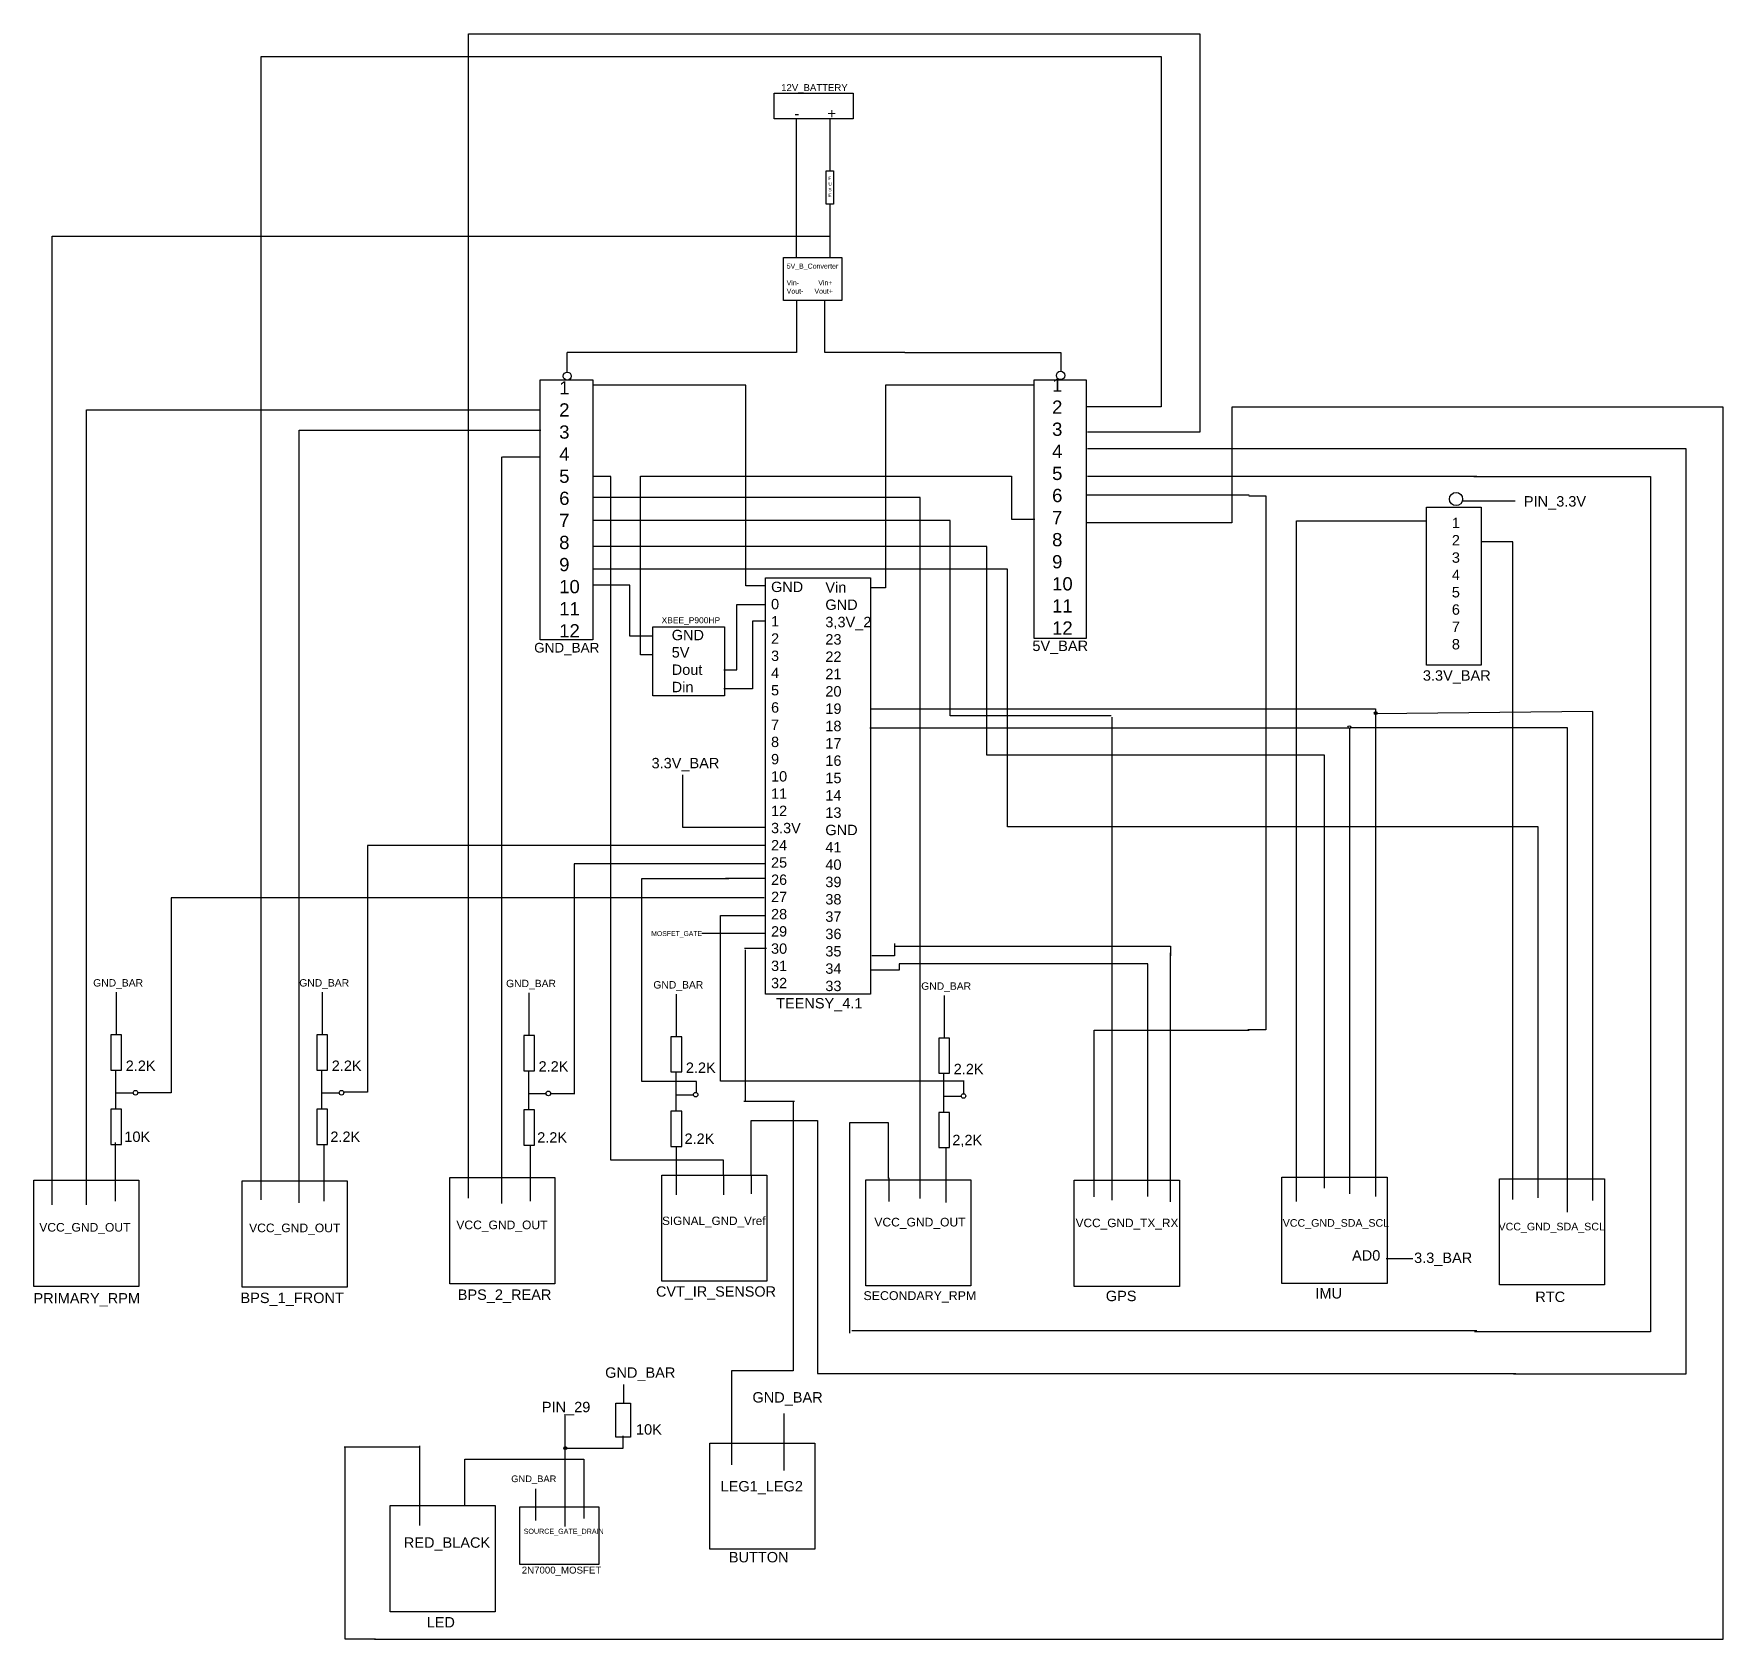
# Model space of a CAD drawing. Header units: inches. Extents: x 18.2 to 50.7, y 4.7 to 35.6.
import ezdxf

# ---------------------------------------------------------------- set-up
doc = ezdxf.new("R2010")
doc.units = ezdxf.units.IN
doc.header["$MEASUREMENT"] = 0
doc.styles.get("Standard").update_dxf_attribs({"font": 'arial.ttf'})

msp = doc.modelspace()

# ---------------------------------------------------------------- linework, layer by layer
at = {"color": 30, "true_color": 0xf8991e}
for p, q in [((26.577, 13.204), (26.577, 35.609)), ((26.577, 35.609), (40.64, 35.609)), ((40.64, 35.609), (40.64, 27.944)), ((22.59, 13.175), (22.59, 35.173)), ((22.59, 35.173), (39.899, 35.173)), ((39.899, 35.173), (39.899, 28.43)), ((33.425, 30.468), (33.425, 29.483)), ((33.425, 29.483), (34.97, 29.483)), ((34.97, 29.475), (37.968, 29.475)), ((37.968, 29.475), (37.968, 29.116)), ((37.441, 28.848), (34.595, 28.848)), ((34.595, 28.848), (34.595, 24.951)), ((39.899, 28.43), (38.457, 28.43)), ((50.707, 28.426), (41.256, 28.426)), ((41.256, 28.426), (41.256, 26.2)), ((50.707, 4.72), (50.707, 28.426)), ((40.64, 27.944), (38.478, 27.944)), ((46.717, 27.621), (38.479, 27.621)), ((46.83, 27.626), (46.582, 27.626)), ((49.993, 27.626), (46.83, 27.626)), ((49.993, 9.829), (49.993, 27.626)), ((29.883, 23.662), (29.883, 27.095)), ((29.883, 27.095), (37.016, 27.095)), ((37.016, 27.095), (37.016, 26.27)), ((38.48, 27.098), (45.967, 27.098)), ((45.911, 27.092), (49.307, 27.092)), ((49.307, 27.092), (49.307, 10.635)), ((41.587, 26.731), (38.47, 26.731)), ((41.581, 26.72), (41.911, 26.72)), ((41.911, 26.72), (41.911, 16.442)), ((37.016, 26.27), (37.465, 26.27)), ((41.256, 26.2), (38.465, 26.2)), ((34.595, 24.951), (34.319, 24.951)), ((30.117, 23.662), (29.883, 23.662)), ((38.612, 13.229), (38.612, 16.439)), ((38.612, 16.439), (41.587, 16.439)), ((41.911, 16.442), (41.565, 16.442)), ((32.015, 13.636), (32.015, 14.701)), ((32.015, 14.701), (33.29, 14.701)), ((33.29, 14.701), (33.29, 9.833)), ((34.656, 14.655), (33.905, 14.655)), ((33.905, 14.655), (33.905, 10.606)), ((34.656, 13.586), (34.656, 14.655)), ((32.012, 13.639), (32.012, 13.292)), ((34.659, 13.599), (34.659, 13.144)), ((45.967, 10.653), (33.951, 10.653)), ((49.307, 10.635), (45.926, 10.635)), ((33.29, 9.833), (46.717, 9.833)), ((46.675, 9.829), (49.993, 9.829)), ((25.642, 8.414), (24.186, 8.414)), ((24.198, 8.415), (24.198, 4.728)), ((25.64, 6.91), (25.64, 8.438)), ((24.198, 4.728), (24.315, 4.728)), ((24.297, 4.73), (24.789, 4.73)), ((24.768, 4.72), (50.707, 4.72))]:
    msp.add_line(p, q, dxfattribs=at)
at = {"color": 18, "true_color": 0x000000}
for p, q in [((32.878, 33.963), (32.878, 31.315)), ((28.465, 29.475), (28.465, 29.095)), ((31.463, 29.474), (28.475, 29.474)), ((31.912, 28.848), (28.979, 28.848)), ((31.912, 24.989), (31.912, 28.848)), ((19.228, 13.081), (19.228, 28.376)), ((19.228, 28.376), (27.934, 28.376)), ((23.322, 13.115), (23.322, 27.984)), ((23.322, 27.984), (27.966, 27.984)), ((27.219, 13.103), (27.219, 27.469)), ((27.229, 27.469), (27.948, 27.469)), ((29.315, 27.092), (28.975, 27.092)), ((29.315, 13.938), (29.315, 27.092)), ((35.265, 26.69), (28.97, 26.69)), ((35.265, 13.201), (35.265, 26.69)), ((35.839, 26.242), (28.974, 26.242)), ((35.839, 22.484), (35.839, 26.242)), ((36.546, 25.742), (28.978, 25.742)), ((36.546, 21.731), (36.546, 25.742)), ((36.943, 25.311), (28.966, 25.311)), ((36.943, 20.348), (36.943, 25.311)), ((29.681, 25.001), (28.971, 25.001)), ((29.681, 24.016), (29.681, 25.001)), ((32.276, 24.989), (31.912, 24.989)), ((30.115, 24.016), (29.681, 24.016)), ((38.933, 22.484), (35.839, 22.484)), ((38.95, 22.461), (38.95, 13.169)), ((43.038, 21.731), (36.546, 21.731)), ((43.038, 13.397), (43.038, 21.731)), ((47.15, 20.348), (36.943, 20.348)), ((47.15, 13.21), (47.15, 20.348)), ((31.483, 13.938), (29.315, 13.938)), ((31.48, 13.647), (31.48, 13.269)), ((31.483, 13.64), (31.483, 13.938)), ((29.562, 9.247), (29.562, 9.621)), ((32.65, 7.969), (32.65, 9.066)), ((26.507, 7.295), (26.507, 8.186)), ((26.507, 8.186), (28.791, 8.186)), ((28.791, 8.186), (28.791, 7.041)), ((27.872, 7.005), (27.872, 7.614))]:
    msp.add_line(p, q, dxfattribs=at)
at = {"color": 240, "true_color": 0xed1f24}
for p, q in [((33.524, 33.967), (33.524, 32.977)), ((18.571, 13.078), (18.571, 31.715)), ((18.571, 31.715), (33.523, 31.715))]:
    msp.add_line(p, q, dxfattribs=at)
at = {"color": 242, "true_color": 0xcd2027}
msp.add_line((33.522, 32.327), (33.522, 31.307), dxfattribs=at)
for p, q in [((32.881, 30.483), (32.881, 29.474)), ((32.881, 29.474), (31.469, 29.474)), ((19.804, 16.348), (19.804, 17.168)), ((23.766, 16.348), (23.766, 17.168)), ((27.744, 16.335), (27.744, 17.155)), ((30.577, 16.31), (30.577, 17.13)), ((35.728, 16.285), (35.728, 17.105)), ((19.787, 15.659), (19.787, 14.917)), ((23.75, 15.659), (23.75, 14.917)), ((27.728, 15.646), (27.728, 14.904)), ((30.561, 15.621), (30.561, 14.879)), ((35.712, 15.596), (35.712, 14.854)), ((19.801, 15.23), (20.128, 15.23)), ((23.764, 15.23), (24.09, 15.23)), ((27.742, 15.218), (28.069, 15.218)), ((30.575, 15.193), (30.901, 15.193)), ((35.726, 15.168), (36.052, 15.168))]:
    msp.add_line(p, q)
at = {"color": 143, "true_color": 0x7aafdf}
for p, q in [((45.705, 26.624), (46.707, 26.624)), ((42.502, 13.144), (42.502, 26.236)), ((42.502, 26.236), (44.987, 26.236)), ((46.662, 25.831), (46.065, 25.831)), ((46.662, 13.183), (46.662, 25.831)), ((31.737, 23.373), (31.737, 24.629)), ((31.737, 24.629), (32.285, 24.629)), ((32.285, 24.31), (32.036, 24.31)), ((32.036, 24.31), (32.036, 23.004)), ((31.488, 23.373), (31.737, 23.373)), ((32.036, 23.004), (31.488, 23.004)), ((30.697, 20.337), (30.697, 21.354)), ((32.269, 20.337), (30.697, 20.337)), ((32.274, 19.992), (24.632, 19.992)), ((24.632, 19.992), (24.632, 15.248)), ((32.274, 19.639), (28.61, 19.639)), ((28.61, 19.639), (28.61, 15.21)), ((29.91, 15.449), (29.91, 19.357)), ((29.91, 19.357), (31.583, 19.357)), ((32.28, 19.359), (31.516, 19.359)), ((32.265, 18.983), (20.857, 18.983)), ((20.857, 18.983), (20.857, 15.236)), ((31.421, 15.457), (31.421, 18.643)), ((31.421, 18.643), (32.284, 18.643)), ((32.29, 18.298), (31.066, 18.298)), ((32.307, 18.008), (31.885, 18.008)), ((31.898, 17.983), (31.898, 15.087)), ((30.959, 15.449), (29.91, 15.449)), ((30.959, 15.237), (30.959, 15.449)), ((36.097, 15.457), (31.421, 15.457)), ((36.094, 15.472), (36.094, 15.2)), ((20.857, 15.236), (20.228, 15.236)), ((24.632, 15.248), (24.166, 15.248)), ((28.144, 15.219), (28.612, 15.219)), ((31.873, 15.074), (32.843, 15.074)), ((32.817, 15.062), (32.817, 9.883)), ((44.223, 12.046), (44.737, 12.046)), ((32.821, 9.881), (31.631, 9.881)), ((31.631, 9.881), (31.631, 8.073)), ((28.436, 6.889), (28.436, 9.051)), ((29.552, 8.397), (29.552, 8.632)), ((28.441, 8.397), (29.552, 8.397))]:
    msp.add_line(p, q, dxfattribs=at)
at = {"color": 6}
for p, q in [((34.307, 22.621), (44.021, 22.621)), ((44.021, 22.621), (44.021, 13.238)), ((48.197, 22.569), (44.024, 22.525)), ((48.201, 13.162), (48.201, 22.571)), ((34.295, 22.256), (43.519, 22.256)), ((43.519, 22.256), (43.519, 13.287)), ((47.711, 22.256), (43.532, 22.256)), ((47.711, 12.935), (47.711, 22.256)), ((34.77, 18.104), (34.77, 17.866)), ((34.77, 18.054), (40.079, 18.054)), ((40.079, 18.054), (40.079, 17.866)), ((40.079, 13.136), (40.079, 17.928)), ((34.858, 17.59), (34.306, 17.59)), ((34.77, 17.866), (34.331, 17.866)), ((39.64, 17.715), (34.858, 17.715)), ((34.858, 17.715), (34.858, 17.59)), ((39.64, 13.236), (39.64, 17.715))]:
    msp.add_line(p, q, dxfattribs=at)
at = {"color": 114, "true_color": 0x139b48}
msp.add_line((19.787, 13.148), (19.787, 14.279), dxfattribs=at)
at = {"color": 146, "true_color": 0x105689}
for p, q in [((23.801, 13.146), (23.801, 14.241)), ((27.767, 13.146), (27.767, 14.228)), ((30.574, 13.272), (30.574, 14.203)), ((35.761, 13.121), (35.761, 14.19))]:
    msp.add_line(p, q, dxfattribs=at)
for points in [[(32.453, 34.465), (33.972, 34.465), (33.972, 33.971), (32.453, 33.971)], [(33.454, 32.972), (33.595, 32.972), (33.595, 32.33), (33.454, 32.33)], [(19.696, 15.672), (19.905, 15.672), (19.905, 16.348), (19.696, 16.348)], [(23.659, 15.672), (23.867, 15.672), (23.867, 16.348), (23.659, 16.348)], [(27.637, 15.659), (27.845, 15.659), (27.845, 16.336), (27.637, 16.336)], [(30.47, 15.634), (30.678, 15.634), (30.678, 16.311), (30.47, 16.311)], [(35.621, 15.609), (35.829, 15.609), (35.829, 16.286), (35.621, 16.286)], [(19.696, 14.24), (19.905, 14.24), (19.905, 14.917), (19.696, 14.917)], [(23.659, 14.241), (23.867, 14.241), (23.867, 14.917), (23.659, 14.917)], [(27.637, 14.228), (27.845, 14.228), (27.845, 14.904), (27.637, 14.904)], [(30.47, 14.203), (30.678, 14.203), (30.678, 14.879), (30.47, 14.879)], [(35.621, 14.178), (35.829, 14.178), (35.829, 14.854), (35.621, 14.854)]]:
    msp.add_lwpolyline(points, close=True)
at = {"color": 18, "true_color": 0x000000}
for points in [[(32.633, 31.307), (33.755, 31.307), (33.755, 30.476), (32.633, 30.476)], [(27.954, 28.951), (28.967, 28.951), (28.967, 23.949), (27.954, 23.949)], [(37.457, 28.951), (38.458, 28.951), (38.458, 23.973), (37.457, 23.973)], [(44.999, 26.498), (46.051, 26.498), (46.051, 23.463), (44.999, 23.463)], [(32.286, 25.142), (34.305, 25.142), (34.305, 17.133), (32.286, 17.133)], [(30.121, 24.2), (31.502, 24.2), (31.502, 22.87), (30.121, 22.87)], [(30.294, 13.651), (32.314, 13.651), (32.314, 11.607), (30.294, 11.607)], [(18.215, 13.553), (20.236, 13.553), (20.236, 11.508), (18.215, 11.508)], [(22.223, 13.541), (24.243, 13.541), (24.243, 11.496), (22.223, 11.496)], [(26.216, 13.602), (28.237, 13.602), (28.237, 11.558), (26.216, 11.558)], [(34.22, 13.562), (36.24, 13.562), (36.24, 11.518), (34.22, 11.518)], [(38.227, 13.55), (40.247, 13.55), (40.247, 11.505), (38.227, 11.505)], [(42.221, 13.611), (44.241, 13.611), (44.241, 11.567), (42.221, 11.567)], [(46.406, 13.581), (48.427, 13.581), (48.427, 11.537), (46.406, 11.537)], [(29.412, 9.262), (29.69, 9.262), (29.69, 8.611), (29.412, 8.611)], [(31.216, 8.494), (33.236, 8.494), (33.236, 6.45), (31.216, 6.45)], [(25.067, 7.293), (27.088, 7.293), (27.088, 5.249), (25.067, 5.249)], [(27.562, 7.268), (29.082, 7.268), (29.082, 6.161), (27.562, 6.161)]]:
    msp.add_lwpolyline(points, close=True, dxfattribs=at)
for centre, radius in [((28.475, 29.022), 0.0769), ((37.963, 29.036), 0.0801), ((45.568, 26.657), 0.127), ((44.024, 22.539), 0.0282), ((43.518, 22.268), 0.0282), ((28.437, 8.398), 0.0282)]:
    msp.add_circle(centre, radius, dxfattribs=at)
for centre in [(20.172, 15.235), (24.134, 15.235), (28.113, 15.222), (30.945, 15.197), (36.096, 15.172)]:
    msp.add_circle(centre, 0.0442)

# ---------------------------------------------------------------- texts
at = {"attachment_point": 1}
for s, width, gutter_width, insert, char_height in [('12V_BATTERY', 0.99283, 0.659, (32.59, 34.64), 0.13172), ('\\pxi-3,l4,t4;{\\C256;\\c0;-       \\C242;\\c2564301;+}', 1.17133, 1, (32.643, 34.177), 0.2), ('F\\PU\\PS\\PE', 0.03008, 0.325, (33.498, 32.861), 0.0651), ('GND_BAR', 0.56087, 0.71, (19.358, 17.42), 0.142), ('GND_BAR', 0.56087, 0.71, (23.321, 17.42), 0.142), ('GND_BAR', 0.56087, 0.71, (27.299, 17.408), 0.142), ('GND_BAR', 0.56087, 0.71, (30.132, 17.382), 0.142), ('GND_BAR', 0.56087, 0.71, (35.283, 17.358), 0.142), ('2.2K', 0.66385, 1, (19.983, 15.854), 0.2), ('2.2K', 0.66385, 1, (23.945, 15.854), 0.2), ('2.2K', 0.66385, 1, (27.923, 15.841), 0.2), ('2.2K', 0.66385, 1, (30.756, 15.816), 0.2), ('2.2K', 0.66385, 1, (35.907, 15.791), 0.2), ('10K', 0.5467, 1, (19.957, 14.488), 0.2), ('2.2K', 0.5467, 1, (23.919, 14.488), 0.2), ('2.2K', 0.5467, 1, (27.897, 14.475), 0.2), ('2.2K', 0.5467, 1, (30.73, 14.45), 0.2), ('2,2K', 0.5467, 1, (35.881, 14.425), 0.2)]:
    msp.add_mtext_dynamic_manual_height_columns(s, width=width, gutter_width=gutter_width, heights=[0], dxfattribs=dict(at, insert=insert, char_height=char_height))
at = {"color": 18, "true_color": 0x000000, "attachment_point": 1}
for s, width, gutter_width, insert, char_height in [('5V_B_Converter\\P\\PVin-^I      Vin+ Vout-^I    Vout+^I', 0.90727, 0.481, (32.695, 31.187), 0.09614), ('1\\P2\\P3\\P4\\P5\\P6\\P7\\P8\\P9\\P10\\P11\\P12', 0.79888, 1.275, (28.32, 28.924), 0.2549), ('1\\P2\\P3\\P4\\P5\\P6\\P7\\P8\\P9\\P10\\P11\\P12', 0.79888, 1.275, (37.8, 28.978), 0.2549), ('PIN_3.3V', 1.43551, 1, (46.874, 26.713), 0.2), ('1\\P2\\P3\\P4\\P5\\P6\\P7\\P8', 0.57029, 1, (45.488, 26.298), 0.2), ('GND\\P0\\P1\\P2\\P3\\P4\\P5\\P6\\P7\\P8\\P9\\P10\\P11\\P12\\P3.3V\\P24\\P25\\P26\\P27\\P28\\P29\\P30\\P31\\P32', 0.59217, 0.994, (32.395, 25.067), 0.1988), ('Vin\\PGND\\P3,3V_2\\P23\\P22\\P21\\P20\\P19\\P18\\P17\\P16\\P15\\P14\\P13\\PGND\\P41\\P40\\P39\\P38\\P37\\P36\\P35\\P34\\P33', 0.6201, 1, (33.439, 25.058), 0.2), ('XBEE_P900HP', 0.62239, 0.579, (30.29, 24.384), 0.11586), ('GND\\P5V\\PDout\\PDin', 0.70441, 1, (30.484, 24.141), 0.2), ('GND_BAR', 0.91214, 0.928, (27.839, 23.89), 0.1856), ('5V_BAR', 1.75944, 1, (37.421, 23.933), 0.2), ('3.3V_BAR', 1.14057, 1, (44.931, 23.363), 0.2), ('MOSFET_GATE', 0.42708, 0.47, (30.091, 18.344), 0.09393), ('TEENSY_4.1', 2.09131, 1, (32.492, 17.057), 0.2), ('VCC_GND_OUT', 1.31176, 0.83, (18.321, 12.729), 0.1661), ('VCC_GND_OUT', 1.31176, 0.83, (22.357, 12.717), 0.1661), ('VCC_GND_OUT', 1.31176, 0.83, (26.342, 12.775), 0.1661), ('SIGNAL_GND_Vref', 1.2729, 0.806, (30.299, 12.851), 0.16118), ('VCC_GND_OUT', 1.31176, 0.83, (34.382, 12.828), 0.1661), ('VCC_GND_TX_RX', 1.28929, 0.816, (38.252, 12.812), 0.16325), ('VCC_GND_SDA_SCL', 1.15631, 0.732, (42.236, 12.803), 0.14641), ('VCC_GND_SDA_SCL', 1.15631, 0.732, (46.386, 12.733), 0.14641), ('AD0', 0.71539, 1, (43.569, 12.205), 0.2), ('3.3_BAR', 0.81579, 1, (44.762, 12.159), 0.2), ('PRIMARY_RPM', 2.07015, 1, (18.21, 11.38), 0.2), ('BPS_1_FRONT', 2.07015, 1, (22.191, 11.388), 0.2), ('BPS_2_REAR', 2.07015, 1, (26.369, 11.45), 0.2), ('CVT_IR_SENSOR', 2.05052, 0.991, (30.183, 11.51), 0.1981), ('SECONDARY_RPM', 1.76357, 0.852, (34.172, 11.416), 0.17038), ('GPS', 2.07015, 1, (38.833, 11.425), 0.2), ('IMU', 2.07015, 1, (42.864, 11.475), 0.2), ('RTC', 0.2, 1, (47.093, 11.408), 0.2), ('GND_BAR', 0.85425, 1, (29.204, 9.95, 21.88), 0.2), ('GND_BAR', 0.89333, 1, (32.037, 9.474), 0.2), ('PIN_29', 0.8233, 1, (27.987, 9.288), 0.2), ('10K', 0.51257, 1, (29.797, 8.857, 3.391), 0.2), ('GND_BAR', 0.31286, 0.644, (27.397, 7.871), 0.1287), ('LEG1_LEG2', 1.608, 1, (31.424, 7.764), 0.2), ('SOURCE_GATE_DRAIN', 0.87773, 0.491, (27.636, 6.846, 5.154), 0.09826), ('BUTTON', 1.32254, 1, (31.583, 6.399), 0.2), ('2N7000_MOSFET', 1.76965, 0.666, (27.6, 6.117), 0.13311), ('LED', 1.41027, 1, (25.771, 5.147), 0.2)]:
    msp.add_mtext_dynamic_manual_height_columns(s, width=width, gutter_width=gutter_width, heights=[0], dxfattribs=dict(at, insert=insert, char_height=char_height))
at = {"color": 2, "true_color": 0xf1eb1f, "insert": (30.096, 21.677), "char_height": 0.2, "attachment_point": 1}
msp.add_mtext_dynamic_manual_height_columns('{\\C256;\\c0;3.3V_BAR}', width=1.23254, gutter_width=1, heights=[0], dxfattribs=at)
at = {"color": 240, "true_color": 0xed1f24, "insert": (25.332, 6.68), "char_height": 0.2, "attachment_point": 1}
msp.add_mtext_dynamic_manual_height_columns('RED{\\C256;\\c0;_BLACK}', width=1.54859, gutter_width=1, heights=[0], dxfattribs=at)

doc.saveas('drawing.dxf')
